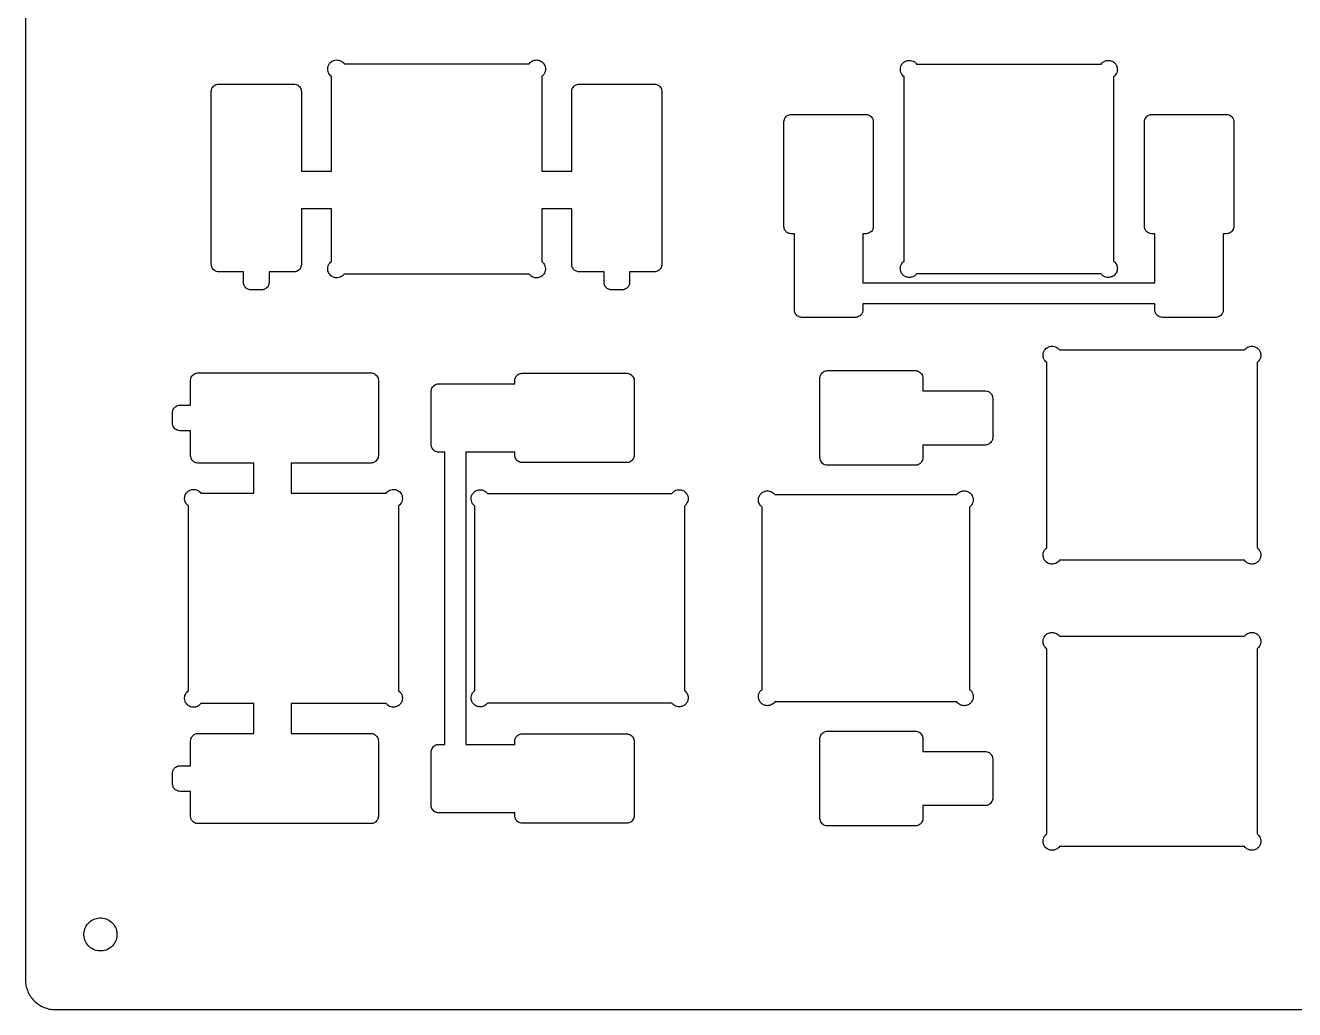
# Model space of a CAD drawing. Header units: millimetres. Extents: x -75 to 75, y -75 to 75.
# Drawn here: x -75 to 9.5, y -75 to -9.5 of the extents above; entities that cross this region are included whole.
import ezdxf

# ---------------------------------------------------------------- set-up
doc = ezdxf.new("R2010")
doc.units = ezdxf.units.MM
doc.layers.add('CUT', color=7, linetype='Continuous')

msp = doc.modelspace()

# ---------------------------------------------------------------- linework, layer by layer
at = {"layer": 'CUT'}
msp.add_lwpolyline([(-75, 73), (-75, -73), (-74.9976, -73.0981), (-74.9904, -73.196), (-74.9784, -73.2935), (-74.9616, -73.3902), (-74.9401, -73.486), (-74.9139, -73.5806), (-74.8831, -73.6738), (-74.8478, -73.7654), (-74.808, -73.8551), (-74.7638, -73.9428), (-74.7155, -74.0282), (-74.6629, -74.1111), (-74.6064, -74.1914), (-74.546, -74.2688), (-74.4819, -74.3431), (-74.4142, -74.4142), (-74.3431, -74.4819), (-74.2688, -74.546), (-74.1914, -74.6064), (-74.1111, -74.6629), (-74.0282, -74.7155), (-73.9428, -74.7638), (-73.8551, -74.808), (-73.7654, -74.8478), (-73.6738, -74.8831), (-73.5806, -74.9139), (-73.486, -74.9401), (-73.3902, -74.9616), (-73.2935, -74.9784), (-73.196, -74.9904), (-73.0981, -74.9976), (-73, -75), (73, -75)], dxfattribs=at)
for points in [[(-53.9417, -11.9011), (-53.8944, -11.9362), (-53.8507, -11.9757), (-53.7879, -12.05), (-41.4621, -12.05), (-41.3993, -11.9757), (-41.3556, -11.9362), (-41.3083, -11.9011), (-41.2315, -11.8576), (-41.1771, -11.8351), (-41.1208, -11.818), (-41.0338, -11.8029), (-40.975, -11.8), (-40.9162, -11.8029), (-40.8579, -11.8115), (-40.8008, -11.8258), (-40.7454, -11.8457), (-40.6922, -11.8708), (-40.6176, -11.9181), (-40.5507, -11.9757), (-40.4931, -12.0426), (-40.4604, -12.0915), (-40.4207, -12.1704), (-40.393, -12.2542), (-40.3815, -12.312), (-40.375, -12.4), (-40.3815, -12.488), (-40.393, -12.5458), (-40.4207, -12.6296), (-40.4458, -12.6828), (-40.4931, -12.7574), (-40.5304, -12.8029), (-40.5721, -12.8446), (-40.625, -12.8871), (-40.625, -19.2), (-38.625, -19.2), (-38.6244, -13.8755), (-38.6196, -13.8266), (-38.61, -13.7785), (-38.5958, -13.7316), (-38.566, -13.6643), (-38.5407, -13.6222), (-38.4955, -13.5642), (-38.4608, -13.5295), (-38.4228, -13.4984), (-38.3821, -13.4711), (-38.3388, -13.448), (-38.2701, -13.4215), (-38.1984, -13.4054), (-38.125, -13.4), (-33.125, -13.4), (-33.0516, -13.4054), (-32.9799, -13.4215), (-32.9112, -13.448), (-32.8472, -13.4843), (-32.8078, -13.5135), (-32.7545, -13.5642), (-32.7093, -13.6222), (-32.684, -13.6643), (-32.6542, -13.7316), (-32.64, -13.7785), (-32.6304, -13.8266), (-32.625, -13.9), (-32.625, -25.4), (-32.6304, -25.4734), (-32.6465, -25.5451), (-32.673, -25.6138), (-32.7093, -25.6778), (-32.7385, -25.7172), (-32.7714, -25.7536), (-32.8078, -25.7865), (-32.8679, -25.8289), (-32.9337, -25.8619), (-32.9799, -25.8785), (-33.0275, -25.8904), (-33.076, -25.8976), (-33.125, -25.9), (-34.775, -25.9), (-34.775, -26.6), (-34.7804, -26.6734), (-34.79, -26.7215), (-34.8042, -26.7684), (-34.823, -26.8138), (-34.8461, -26.8571), (-34.8734, -26.8978), (-34.9045, -26.9358), (-34.9578, -26.9865), (-34.9972, -27.0157), (-35.0393, -27.041), (-35.1066, -27.0708), (-35.1775, -27.0904), (-35.2505, -27.0994), (-35.9995, -27.0994), (-36.0484, -27.0946), (-36.0965, -27.085), (-36.1434, -27.0708), (-36.1888, -27.052), (-36.2321, -27.0289), (-36.2728, -27.0016), (-36.3108, -26.9705), (-36.3615, -26.9172), (-36.3907, -26.8778), (-36.427, -26.8138), (-36.4458, -26.7684), (-36.46, -26.7215), (-36.4696, -26.6734), (-36.475, -26.6), (-36.475, -25.9), (-38.125, -25.9), (-38.1984, -25.8946), (-38.2465, -25.885), (-38.3163, -25.8619), (-38.3821, -25.8289), (-38.4228, -25.8016), (-38.4786, -25.7536), (-38.5115, -25.7172), (-38.5407, -25.6778), (-38.577, -25.6138), (-38.5958, -25.5684), (-38.6154, -25.4975), (-38.6226, -25.449), (-38.625, -25.4), (-38.625, -21.7), (-40.625, -21.7), (-40.625, -25.2129), (-40.5721, -25.2554), (-40.5112, -25.3194), (-40.4604, -25.3915), (-40.4326, -25.4435), (-40.4101, -25.4979), (-40.3865, -25.5829), (-40.3757, -25.6706), (-40.3757, -25.7294), (-40.3865, -25.8171), (-40.4101, -25.9021), (-40.4458, -25.9828), (-40.4931, -26.0574), (-40.5507, -26.1243), (-40.6176, -26.1819), (-40.6922, -26.2292), (-40.7729, -26.2649), (-40.8579, -26.2885), (-40.9456, -26.2993), (-41.0338, -26.2971), (-41.0921, -26.2885), (-41.1492, -26.2742), (-41.2046, -26.2543), (-41.2578, -26.2292), (-41.3324, -26.1819), (-41.3993, -26.1243), (-41.4621, -26.05), (-53.7879, -26.05), (-53.8304, -26.1029), (-53.8944, -26.1638), (-53.9665, -26.2146), (-54.0454, -26.2543), (-54.1292, -26.282), (-54.2162, -26.2971), (-54.3044, -26.2993), (-54.363, -26.2935), (-54.4208, -26.282), (-54.4771, -26.2649), (-54.5578, -26.2292), (-54.6083, -26.1989), (-54.6556, -26.1638), (-54.7196, -26.1029), (-54.7569, -26.0574), (-54.7896, -26.0085), (-54.8293, -25.9296), (-54.857, -25.8458), (-54.8685, -25.788), (-54.8743, -25.7294), (-54.8743, -25.6706), (-54.8635, -25.5829), (-54.8399, -25.4979), (-54.8174, -25.4435), (-54.7896, -25.3915), (-54.7388, -25.3194), (-54.6779, -25.2554), (-54.625, -25.2129), (-54.625, -21.7), (-56.625, -21.7), (-56.6256, -25.4245), (-56.6304, -25.4734), (-56.64, -25.5215), (-56.6542, -25.5684), (-56.684, -25.6357), (-56.7093, -25.6778), (-56.7545, -25.7358), (-56.7892, -25.7705), (-56.8272, -25.8016), (-56.8893, -25.841), (-56.9566, -25.8708), (-57.0275, -25.8904), (-57.1005, -25.8994), (-58.775, -25.9), (-58.7756, -26.6245), (-58.7846, -26.6975), (-58.7965, -26.7451), (-58.8131, -26.7913), (-58.8461, -26.8571), (-58.8885, -26.9172), (-58.9392, -26.9705), (-58.9972, -27.0157), (-59.0612, -27.052), (-59.1299, -27.0785), (-59.2016, -27.0946), (-59.275, -27.1), (-59.975, -27.1), (-60.0484, -27.0946), (-60.1201, -27.0785), (-60.1888, -27.052), (-60.2321, -27.0289), (-60.2728, -27.0016), (-60.3286, -26.9536), (-60.3766, -26.8978), (-60.4039, -26.8571), (-60.427, -26.8138), (-60.4535, -26.7451), (-60.4696, -26.6734), (-60.475, -26.6), (-60.475, -25.9), (-62.1495, -25.8994), (-62.1984, -25.8946), (-62.2701, -25.8785), (-62.3388, -25.852), (-62.4028, -25.8157), (-62.4422, -25.7865), (-62.4955, -25.7358), (-62.5407, -25.6778), (-62.566, -25.6357), (-62.5958, -25.5684), (-62.61, -25.5215), (-62.6196, -25.4734), (-62.625, -25.4), (-62.625, -13.9), (-62.6196, -13.8266), (-62.61, -13.7785), (-62.5869, -13.7087), (-62.5539, -13.6429), (-62.5266, -13.6022), (-62.4786, -13.5464), (-62.4422, -13.5135), (-62.3821, -13.4711), (-62.3163, -13.4381), (-62.2701, -13.4215), (-62.1984, -13.4054), (-62.1495, -13.4006), (-57.125, -13.4), (-57.0516, -13.4054), (-56.9799, -13.4215), (-56.9112, -13.448), (-56.8472, -13.4843), (-56.8078, -13.5135), (-56.7545, -13.5642), (-56.7093, -13.6222), (-56.684, -13.6643), (-56.6542, -13.7316), (-56.64, -13.7785), (-56.6304, -13.8266), (-56.6256, -13.8755), (-56.625, -19.2), (-54.625, -19.2), (-54.625, -12.8871), (-54.6779, -12.8446), (-54.7388, -12.7806), (-54.7896, -12.7085), (-54.8174, -12.6565), (-54.8492, -12.5742), (-54.8685, -12.488), (-54.875, -12.4), (-54.8721, -12.3412), (-54.857, -12.2542), (-54.8293, -12.1704), (-54.8042, -12.1172), (-54.7569, -12.0426), (-54.7196, -11.9971), (-54.6556, -11.9362), (-54.5835, -11.8854), (-54.5315, -11.8576), (-54.4771, -11.8351), (-54.3921, -11.8115), (-54.3044, -11.8007), (-54.2162, -11.8029), (-54.1579, -11.8115), (-54.0729, -11.8351), (-54.0185, -11.8576)], [(-15.8167, -11.9261), (-15.7694, -11.9612), (-15.7257, -12.0007), (-15.6629, -12.075), (-3.3871, -12.075), (-3.3446, -12.0221), (-3.3029, -11.9804), (-3.2574, -11.9431), (-3.1828, -11.8958), (-3.1296, -11.8707), (-3.0458, -11.843), (-2.988, -11.8315), (-2.9, -11.825), (-2.8412, -11.8279), (-2.7829, -11.8365), (-2.7258, -11.8508), (-2.6704, -11.8707), (-2.5915, -11.9104), (-2.5426, -11.9431), (-2.4971, -11.9804), (-2.4554, -12.0221), (-2.4011, -12.0917), (-2.3708, -12.1422), (-2.3457, -12.1954), (-2.3258, -12.2508), (-2.3115, -12.3079), (-2.3029, -12.3662), (-2.3, -12.425), (-2.3029, -12.4838), (-2.318, -12.5708), (-2.3457, -12.6546), (-2.3708, -12.7078), (-2.4011, -12.7583), (-2.4554, -12.8279), (-2.4971, -12.8696), (-2.55, -12.9121), (-2.55, -25.1879), (-2.4971, -25.2304), (-2.4554, -25.2721), (-2.4011, -25.3417), (-2.3708, -25.3922), (-2.3457, -25.4454), (-2.318, -25.5292), (-2.3029, -25.6162), (-2.3, -25.675), (-2.3029, -25.7338), (-2.3115, -25.7921), (-2.3258, -25.8492), (-2.3457, -25.9046), (-2.3708, -25.9578), (-2.4011, -26.0083), (-2.4362, -26.0556), (-2.4971, -26.1196), (-2.5426, -26.1569), (-2.5915, -26.1896), (-2.6704, -26.2293), (-2.7258, -26.2492), (-2.7829, -26.2635), (-2.8412, -26.2721), (-2.9, -26.275), (-2.988, -26.2685), (-3.0458, -26.257), (-3.1296, -26.2293), (-3.1828, -26.2042), (-3.2574, -26.1569), (-3.3029, -26.1196), (-3.3446, -26.0779), (-3.3871, -26.025), (-15.6629, -26.025), (-15.7054, -26.0779), (-15.7471, -26.1196), (-15.7926, -26.1569), (-15.8672, -26.2042), (-15.9204, -26.2293), (-16.0042, -26.257), (-16.062, -26.2685), (-16.15, -26.275), (-16.2088, -26.2721), (-16.2671, -26.2635), (-16.3242, -26.2492), (-16.3796, -26.2293), (-16.4328, -26.2042), (-16.5074, -26.1569), (-16.5529, -26.1196), (-16.5946, -26.0779), (-16.6319, -26.0324), (-16.6646, -25.9835), (-16.6924, -25.9315), (-16.7149, -25.8771), (-16.732, -25.8208), (-16.7435, -25.763), (-16.75, -25.675), (-16.7471, -25.6162), (-16.732, -25.5292), (-16.7149, -25.4729), (-16.6792, -25.3922), (-16.6489, -25.3417), (-16.5946, -25.2721), (-16.5529, -25.2304), (-16.5, -25.1879), (-16.5, -12.9121), (-16.5529, -12.8696), (-16.6138, -12.8056), (-16.6489, -12.7583), (-16.6924, -12.6815), (-16.7149, -12.6271), (-16.7385, -12.5421), (-16.7471, -12.4838), (-16.7493, -12.3956), (-16.7385, -12.3079), (-16.7149, -12.2229), (-16.6924, -12.1685), (-16.6489, -12.0917), (-16.5946, -12.0221), (-16.5529, -11.9804), (-16.5074, -11.9431), (-16.4328, -11.8958), (-16.3796, -11.8707), (-16.2958, -11.843), (-16.2088, -11.8279), (-16.1206, -11.8257), (-16.062, -11.8315), (-15.9758, -11.8508), (-15.8935, -11.8826)], [(-24.1451, -15.4406), (-24.0734, -15.4245), (-24, -15.4191), (-19.0255, -15.4197), (-18.9525, -15.4287), (-18.8816, -15.4483), (-18.8143, -15.4781), (-18.7522, -15.5175), (-18.6964, -15.5655), (-18.6484, -15.6213), (-18.609, -15.6834), (-18.5881, -15.7278), (-18.5715, -15.774), (-18.5596, -15.8216), (-18.5524, -15.8701), (-18.55, -15.9191), (-18.5506, -22.8936), (-18.5554, -22.9425), (-18.565, -22.9906), (-18.5881, -23.0604), (-18.609, -23.1048), (-18.6343, -23.1469), (-18.6795, -23.2049), (-18.7142, -23.2396), (-18.7722, -23.2848), (-18.8143, -23.3101), (-18.8587, -23.331), (-18.9049, -23.3476), (-18.9525, -23.3595), (-19.0255, -23.3685), (-19.25, -23.3691), (-19.25, -26.6309), (0.2, -26.6309), (0.2, -23.3691), (-0.0245, -23.3685), (-0.0975, -23.3595), (-0.1451, -23.3476), (-0.1913, -23.331), (-0.2357, -23.3101), (-0.2778, -23.2848), (-0.3358, -23.2396), (-0.3705, -23.2049), (-0.4016, -23.1669), (-0.4289, -23.1262), (-0.452, -23.0829), (-0.4785, -23.0142), (-0.4946, -22.9425), (-0.4994, -22.8936), (-0.5, -15.9191), (-0.4946, -15.8457), (-0.485, -15.7976), (-0.4708, -15.7507), (-0.452, -15.7053), (-0.4157, -15.6413), (-0.3705, -15.5833), (-0.3172, -15.5326), (-0.2778, -15.5034), (-0.2357, -15.4781), (-0.1684, -15.4483), (-0.0975, -15.4287), (-0.0245, -15.4197), (4.95, -15.4191), (4.999, -15.4215), (5.0475, -15.4287), (5.1184, -15.4483), (5.1638, -15.4671), (5.2071, -15.4902), (5.2672, -15.5326), (5.3205, -15.5833), (5.3657, -15.6413), (5.402, -15.7053), (5.4285, -15.774), (5.4446, -15.8457), (5.4494, -15.8946), (5.4494, -22.8936), (5.4446, -22.9425), (5.435, -22.9906), (5.4208, -23.0375), (5.391, -23.1048), (5.3516, -23.1669), (5.3205, -23.2049), (5.2858, -23.2396), (5.2278, -23.2848), (5.1857, -23.3101), (5.1413, -23.331), (5.0951, -23.3476), (5.0475, -23.3595), (4.9745, -23.3685), (4.75, -23.3691), (4.75, -28.4309), (4.7446, -28.5043), (4.735, -28.5524), (4.7208, -28.5993), (4.702, -28.6447), (4.6789, -28.688), (4.6365, -28.7481), (4.5858, -28.8014), (4.5278, -28.8466), (4.4638, -28.8829), (4.3951, -28.9094), (4.3475, -28.9213), (4.2745, -28.9303), (0.7, -28.9309), (0.6266, -28.9255), (0.5785, -28.9159), (0.5087, -28.8928), (0.4643, -28.8719), (0.4022, -28.8325), (0.3464, -28.7845), (0.3135, -28.7481), (0.2711, -28.688), (0.248, -28.6447), (0.2292, -28.5993), (0.215, -28.5524), (0.2024, -28.4799), (0.2, -28.4309), (0.2, -28.0309), (-19.25, -28.0309), (-19.25, -28.4309), (-19.2524, -28.4799), (-19.265, -28.5524), (-19.2792, -28.5993), (-19.298, -28.6447), (-19.3211, -28.688), (-19.3635, -28.7481), (-19.3964, -28.7845), (-19.4328, -28.8174), (-19.4929, -28.8598), (-19.5362, -28.8829), (-19.6049, -28.9094), (-19.6525, -28.9213), (-19.701, -28.9285), (-19.75, -28.9309), (-23.3, -28.9309), (-23.3734, -28.9255), (-23.4215, -28.9159), (-23.4684, -28.9017), (-23.5138, -28.8829), (-23.5571, -28.8598), (-23.6172, -28.8174), (-23.6705, -28.7667), (-23.7157, -28.7087), (-23.752, -28.6447), (-23.7785, -28.576), (-23.7946, -28.5043), (-23.7994, -28.4554), (-23.8, -23.3691), (-24.0245, -23.3685), (-24.0975, -23.3595), (-24.1451, -23.3476), (-24.1913, -23.331), (-24.2357, -23.3101), (-24.2778, -23.2848), (-24.3172, -23.2556), (-24.3705, -23.2049), (-24.4016, -23.1669), (-24.4289, -23.1262), (-24.452, -23.0829), (-24.4785, -23.0142), (-24.4946, -22.9425), (-24.4994, -22.8936), (-24.4994, -15.8946), (-24.4904, -15.8216), (-24.4708, -15.7507), (-24.441, -15.6834), (-24.4016, -15.6213), (-24.3536, -15.5655), (-24.2978, -15.5175), (-24.2571, -15.4902), (-24.2138, -15.4671)], [(-6.2694, -30.9862), (-6.2054, -31.0471), (-6.1629, -31.1), (6.1629, -31.1), (6.2054, -31.0471), (6.2471, -31.0054), (6.3167, -30.9511), (6.3672, -30.9208), (6.4479, -30.8851), (6.5042, -30.868), (6.5912, -30.8529), (6.65, -30.85), (6.7088, -30.8529), (6.7958, -30.868), (6.8521, -30.8851), (6.9065, -30.9076), (6.9585, -30.9354), (7.0074, -30.9681), (7.0529, -31.0054), (7.0946, -31.0471), (7.1319, -31.0926), (7.1646, -31.1415), (7.2043, -31.2204), (7.2242, -31.2758), (7.2385, -31.3329), (7.2471, -31.3912), (7.25, -31.45), (7.2435, -31.538), (7.232, -31.5958), (7.2043, -31.6796), (7.1792, -31.7328), (7.1489, -31.7833), (7.0946, -31.8529), (7.0529, -31.8946), (7, -31.9371), (7, -44.2629), (7.0529, -44.3054), (7.0946, -44.3471), (7.1489, -44.4167), (7.1792, -44.4672), (7.2043, -44.5204), (7.232, -44.6042), (7.2435, -44.662), (7.25, -44.75), (7.2471, -44.8088), (7.2385, -44.8671), (7.2242, -44.9242), (7.2043, -44.9796), (7.1646, -45.0585), (7.1319, -45.1074), (7.0946, -45.1529), (7.0529, -45.1946), (7.0074, -45.2319), (6.9585, -45.2646), (6.8796, -45.3043), (6.8242, -45.3242), (6.7671, -45.3385), (6.7088, -45.3471), (6.65, -45.35), (6.562, -45.3435), (6.5042, -45.332), (6.4204, -45.3043), (6.3672, -45.2792), (6.2926, -45.2319), (6.2471, -45.1946), (6.2054, -45.1529), (6.1629, -45.1), (-6.1629, -45.1), (-6.2054, -45.1529), (-6.2471, -45.1946), (-6.2926, -45.2319), (-6.3672, -45.2792), (-6.4204, -45.3043), (-6.5042, -45.332), (-6.562, -45.3435), (-6.65, -45.35), (-6.7088, -45.3471), (-6.7671, -45.3385), (-6.8242, -45.3242), (-6.8796, -45.3043), (-6.9328, -45.2792), (-7.0074, -45.2319), (-7.0529, -45.1946), (-7.0946, -45.1529), (-7.1319, -45.1074), (-7.1646, -45.0585), (-7.2043, -44.9796), (-7.2242, -44.9242), (-7.2385, -44.8671), (-7.2471, -44.8088), (-7.25, -44.75), (-7.2435, -44.662), (-7.232, -44.6042), (-7.2043, -44.5204), (-7.1792, -44.4672), (-7.1489, -44.4167), (-7.0946, -44.3471), (-7.0529, -44.3054), (-7, -44.2629), (-7, -31.9371), (-7.0529, -31.8946), (-7.1138, -31.8306), (-7.1646, -31.7585), (-7.1924, -31.7065), (-7.2242, -31.6242), (-7.2385, -31.5671), (-7.2493, -31.4794), (-7.2493, -31.4206), (-7.2385, -31.3329), (-7.2149, -31.2479), (-7.1792, -31.1672), (-7.1489, -31.1167), (-7.1138, -31.0694), (-7.0529, -31.0054), (-6.9833, -30.9511), (-6.9065, -30.9076), (-6.8242, -30.8758), (-6.738, -30.8565), (-6.65, -30.85), (-6.5912, -30.8529), (-6.5042, -30.868), (-6.4204, -30.8957), (-6.3415, -30.9354)], [(-50.0181, -41.3324), (-50.0757, -41.3993), (-50.15, -41.4621), (-50.15, -53.7879), (-50.0757, -53.8507), (-50.0362, -53.8944), (-50.0011, -53.9417), (-49.9708, -53.9922), (-49.9457, -54.0454), (-49.918, -54.1292), (-49.9065, -54.187), (-49.9007, -54.2456), (-49.9007, -54.3044), (-49.9065, -54.363), (-49.918, -54.4208), (-49.9351, -54.4771), (-49.9708, -54.5578), (-50.0181, -54.6324), (-50.0554, -54.6779), (-50.1194, -54.7388), (-50.1915, -54.7896), (-50.2704, -54.8293), (-50.3542, -54.857), (-50.412, -54.8685), (-50.5, -54.875), (-50.588, -54.8685), (-50.6458, -54.857), (-50.7296, -54.8293), (-50.7828, -54.8042), (-50.8574, -54.7569), (-50.9029, -54.7196), (-50.9446, -54.6779), (-50.9871, -54.625), (-57.3, -54.625), (-57.3, -56.625), (-51.9755, -56.6256), (-51.9266, -56.6304), (-51.8785, -56.64), (-51.8316, -56.6542), (-51.7643, -56.684), (-51.7222, -56.7093), (-51.6828, -56.7385), (-51.6464, -56.7714), (-51.5984, -56.8272), (-51.559, -56.8893), (-51.5381, -56.9337), (-51.5215, -56.9799), (-51.5054, -57.0516), (-51.5, -57.125), (-51.5, -62.125), (-51.5054, -62.1984), (-51.5215, -62.2701), (-51.548, -62.3388), (-51.5843, -62.4028), (-51.6135, -62.4422), (-51.6642, -62.4955), (-51.7022, -62.5266), (-51.7643, -62.566), (-51.8316, -62.5958), (-51.8785, -62.61), (-51.9266, -62.6196), (-52, -62.625), (-63.5, -62.625), (-63.5734, -62.6196), (-63.6451, -62.6035), (-63.7138, -62.577), (-63.7778, -62.5407), (-63.8172, -62.5115), (-63.8536, -62.4786), (-63.8865, -62.4422), (-63.9289, -62.3821), (-63.952, -62.3388), (-63.9785, -62.2701), (-63.9904, -62.2225), (-63.9976, -62.174), (-64, -62.125), (-64, -60.475), (-64.7, -60.475), (-64.7734, -60.4696), (-64.8215, -60.46), (-64.8684, -60.4458), (-64.9138, -60.427), (-64.9571, -60.4039), (-64.9978, -60.3766), (-65.0358, -60.3455), (-65.0865, -60.2922), (-65.1289, -60.2321), (-65.152, -60.1888), (-65.1708, -60.1434), (-65.1904, -60.0725), (-65.1994, -59.9995), (-65.1994, -59.2505), (-65.1946, -59.2016), (-65.185, -59.1535), (-65.1708, -59.1066), (-65.152, -59.0612), (-65.1289, -59.0179), (-65.1016, -58.9772), (-65.0705, -58.9392), (-65.0172, -58.8885), (-64.9778, -58.8593), (-64.9138, -58.823), (-64.8684, -58.8042), (-64.8215, -58.79), (-64.7734, -58.7804), (-64.7, -58.775), (-64, -58.775), (-64, -57.125), (-63.9946, -57.0516), (-63.985, -57.0035), (-63.9619, -56.9337), (-63.9289, -56.8679), (-63.9016, -56.8272), (-63.8536, -56.7714), (-63.8172, -56.7385), (-63.7571, -56.6961), (-63.7138, -56.673), (-63.6684, -56.6542), (-63.5975, -56.6346), (-63.549, -56.6274), (-63.5, -56.625), (-59.8, -56.625), (-59.8, -54.625), (-63.3129, -54.625), (-63.3554, -54.6779), (-63.4194, -54.7388), (-63.4667, -54.7739), (-63.5435, -54.8174), (-63.6258, -54.8492), (-63.6829, -54.8635), (-63.7706, -54.8743), (-63.8294, -54.8743), (-63.9171, -54.8635), (-64.0021, -54.8399), (-64.0828, -54.8042), (-64.1574, -54.7569), (-64.2243, -54.6993), (-64.2819, -54.6324), (-64.3292, -54.5578), (-64.3649, -54.4771), (-64.3885, -54.3921), (-64.3993, -54.3044), (-64.3971, -54.2162), (-64.3885, -54.1579), (-64.3742, -54.1008), (-64.3424, -54.0185), (-64.3146, -53.9665), (-64.2819, -53.9176), (-64.2243, -53.8507), (-64.15, -53.7879), (-64.15, -41.4621), (-64.2029, -41.4196), (-64.2638, -41.3556), (-64.3146, -41.2835), (-64.3543, -41.2046), (-64.382, -41.1208), (-64.3971, -41.0338), (-64.3993, -40.9456), (-64.3935, -40.887), (-64.382, -40.8292), (-64.3649, -40.7729), (-64.3292, -40.6922), (-64.2989, -40.6417), (-64.2638, -40.5944), (-64.2029, -40.5304), (-64.1333, -40.4761), (-64.0828, -40.4458), (-64.0296, -40.4207), (-63.9458, -40.393), (-63.888, -40.3815), (-63.8294, -40.3757), (-63.7706, -40.3757), (-63.6829, -40.3865), (-63.6258, -40.4008), (-63.5435, -40.4326), (-63.4667, -40.4761), (-63.4194, -40.5112), (-63.3554, -40.5721), (-63.3129, -40.625), (-59.8, -40.625), (-59.8, -38.625), (-63.5245, -38.6244), (-63.5975, -38.6154), (-63.6451, -38.6035), (-63.6913, -38.5869), (-63.7357, -38.566), (-63.7978, -38.5266), (-63.8358, -38.4955), (-63.8705, -38.4608), (-63.9016, -38.4228), (-63.941, -38.3607), (-63.9708, -38.2934), (-63.9904, -38.2225), (-63.9994, -38.1495), (-64, -36.475), (-64.7245, -36.4744), (-64.7975, -36.4654), (-64.8451, -36.4535), (-64.8913, -36.4369), (-64.9571, -36.4039), (-65.0172, -36.3615), (-65.0705, -36.3108), (-65.1157, -36.2528), (-65.152, -36.1888), (-65.1785, -36.1201), (-65.1946, -36.0484), (-65.2, -35.975), (-65.2, -35.275), (-65.1946, -35.2016), (-65.1785, -35.1299), (-65.152, -35.0612), (-65.1157, -34.9972), (-65.0865, -34.9578), (-65.0536, -34.9214), (-65.0172, -34.8885), (-64.9778, -34.8593), (-64.9138, -34.823), (-64.8451, -34.7965), (-64.7734, -34.7804), (-64.7, -34.775), (-64, -34.775), (-63.9994, -33.1005), (-63.9904, -33.0275), (-63.9785, -32.9799), (-63.952, -32.9112), (-63.9157, -32.8472), (-63.8865, -32.8078), (-63.8358, -32.7545), (-63.7978, -32.7234), (-63.7357, -32.684), (-63.6684, -32.6542), (-63.6215, -32.64), (-63.549, -32.6274), (-63.5, -32.625), (-52, -32.625), (-51.9266, -32.6304), (-51.8785, -32.64), (-51.8087, -32.6631), (-51.7429, -32.6961), (-51.7022, -32.7234), (-51.6464, -32.7714), (-51.6135, -32.8078), (-51.5711, -32.8679), (-51.5381, -32.9337), (-51.5215, -32.9799), (-51.5096, -33.0275), (-51.5006, -33.1005), (-51.5, -38.125), (-51.5054, -38.1984), (-51.5215, -38.2701), (-51.548, -38.3388), (-51.5843, -38.4028), (-51.6135, -38.4422), (-51.6642, -38.4955), (-51.7022, -38.5266), (-51.7643, -38.566), (-51.8316, -38.5958), (-51.8785, -38.61), (-51.9266, -38.6196), (-51.9755, -38.6244), (-57.3, -38.625), (-57.3, -40.625), (-50.9871, -40.625), (-50.9446, -40.5721), (-50.8806, -40.5112), (-50.8333, -40.4761), (-50.7565, -40.4326), (-50.6742, -40.4008), (-50.588, -40.3815), (-50.5, -40.375), (-50.4412, -40.3779), (-50.3542, -40.393), (-50.2979, -40.4101), (-50.2172, -40.4458), (-50.1426, -40.4931), (-50.0757, -40.5507), (-50.0181, -40.6176), (-49.9708, -40.6922), (-49.9457, -40.7454), (-49.918, -40.8292), (-49.9065, -40.887), (-49.9, -40.975), (-49.9065, -41.063), (-49.918, -41.1208), (-49.9457, -41.2046), (-49.9708, -41.2578)], [(-34.4983, -32.9816), (-34.4841, -33.0285), (-34.4745, -33.0766), (-34.4691, -33.15), (-34.4697, -38.1245), (-34.4745, -38.1734), (-34.4906, -38.2451), (-34.5171, -38.3138), (-34.5534, -38.3778), (-34.5986, -38.4358), (-34.6519, -38.4865), (-34.712, -38.5289), (-34.7778, -38.5619), (-34.824, -38.5785), (-34.8716, -38.5904), (-34.9201, -38.5976), (-34.9691, -38.6), (-41.9436, -38.5994), (-41.9925, -38.5946), (-42.0642, -38.5785), (-42.1329, -38.552), (-42.1762, -38.5289), (-42.2363, -38.4865), (-42.2727, -38.4536), (-42.3056, -38.4172), (-42.3348, -38.3778), (-42.3601, -38.3357), (-42.381, -38.2913), (-42.3976, -38.2451), (-42.4095, -38.1975), (-42.4185, -38.1245), (-42.4191, -37.9), (-45.6809, -37.9), (-45.6809, -57.35), (-42.4191, -57.35), (-42.4185, -57.1255), (-42.4095, -57.0525), (-42.3976, -57.0049), (-42.381, -56.9587), (-42.3601, -56.9143), (-42.3348, -56.8722), (-42.3056, -56.8328), (-42.2727, -56.7964), (-42.2363, -56.7635), (-42.1762, -56.7211), (-42.1329, -56.698), (-42.0642, -56.6715), (-41.9925, -56.6554), (-41.9436, -56.6506), (-34.9691, -56.65), (-34.9201, -56.6524), (-34.8716, -56.6596), (-34.824, -56.6715), (-34.7553, -56.698), (-34.6913, -56.7343), (-34.6333, -56.7795), (-34.5986, -56.8142), (-34.5534, -56.8722), (-34.5171, -56.9362), (-34.4906, -57.0049), (-34.4745, -57.0766), (-34.4697, -57.1255), (-34.4691, -62.1), (-34.4715, -62.149), (-34.4787, -62.1975), (-34.4906, -62.2451), (-34.5171, -62.3138), (-34.5534, -62.3778), (-34.5986, -62.4358), (-34.6333, -62.4705), (-34.6913, -62.5157), (-34.7553, -62.552), (-34.824, -62.5785), (-34.8957, -62.5946), (-34.9446, -62.5994), (-41.9436, -62.5994), (-41.9925, -62.5946), (-42.0642, -62.5785), (-42.1329, -62.552), (-42.1762, -62.5289), (-42.2363, -62.4865), (-42.2727, -62.4536), (-42.3056, -62.4172), (-42.3348, -62.3778), (-42.3601, -62.3357), (-42.381, -62.2913), (-42.3976, -62.2451), (-42.4095, -62.1975), (-42.4185, -62.1245), (-42.4191, -61.9), (-47.4809, -61.9), (-47.5543, -61.8946), (-47.6024, -61.885), (-47.6493, -61.8708), (-47.6947, -61.852), (-47.738, -61.8289), (-47.7981, -61.7865), (-47.8514, -61.7358), (-47.8966, -61.6778), (-47.9329, -61.6138), (-47.9594, -61.5451), (-47.9755, -61.4734), (-47.9803, -61.4245), (-47.9809, -57.85), (-47.9755, -57.7766), (-47.9659, -57.7285), (-47.9428, -57.6587), (-47.9219, -57.6143), (-47.8825, -57.5522), (-47.8345, -57.4964), (-47.7981, -57.4635), (-47.738, -57.4211), (-47.6947, -57.398), (-47.6493, -57.3792), (-47.6024, -57.365), (-47.5299, -57.3524), (-47.4809, -57.35), (-47.0809, -57.35), (-47.0809, -37.9), (-47.4809, -37.9), (-47.5299, -37.8976), (-47.6024, -37.885), (-47.6493, -37.8708), (-47.6947, -37.852), (-47.738, -37.8289), (-47.7981, -37.7865), (-47.8345, -37.7536), (-47.8825, -37.6978), (-47.9219, -37.6357), (-47.9428, -37.5913), (-47.9594, -37.5451), (-47.9713, -37.4975), (-47.9785, -37.449), (-47.9809, -37.4), (-47.9809, -33.85), (-47.9785, -33.801), (-47.9713, -33.7525), (-47.9517, -33.6816), (-47.9329, -33.6362), (-47.8966, -33.5722), (-47.8674, -33.5328), (-47.8167, -33.4795), (-47.7587, -33.4343), (-47.6947, -33.398), (-47.626, -33.3715), (-47.5543, -33.3554), (-47.5054, -33.3506), (-42.4191, -33.35), (-42.4185, -33.1255), (-42.4095, -33.0525), (-42.3976, -33.0049), (-42.381, -32.9587), (-42.3601, -32.9143), (-42.3348, -32.8722), (-42.3056, -32.8328), (-42.2727, -32.7964), (-42.2363, -32.7635), (-42.1762, -32.7211), (-42.1329, -32.698), (-42.0642, -32.6715), (-41.9925, -32.6554), (-41.9436, -32.6506), (-34.9446, -32.6506), (-34.8716, -32.6596), (-34.8007, -32.6792), (-34.7334, -32.709), (-34.6713, -32.7484), (-34.6155, -32.7964), (-34.5675, -32.8522), (-34.5281, -32.9143)], [(-10.6215, -34.1799), (-10.6054, -34.2516), (-10.6, -34.325), (-10.6, -36.925), (-10.6024, -36.974), (-10.615, -37.0465), (-10.6381, -37.1163), (-10.659, -37.1607), (-10.6984, -37.2228), (-10.7464, -37.2786), (-10.8022, -37.3266), (-10.8643, -37.366), (-10.9316, -37.3958), (-10.9785, -37.41), (-11.0266, -37.4196), (-11.1, -37.425), (-15.25, -37.425), (-15.2506, -38.2995), (-15.2596, -38.3725), (-15.2792, -38.4434), (-15.309, -38.5107), (-15.3484, -38.5728), (-15.3964, -38.6286), (-15.4328, -38.6615), (-15.4929, -38.7039), (-15.5587, -38.7369), (-15.6285, -38.76), (-15.701, -38.7726), (-15.75, -38.775), (-21.6245, -38.7744), (-21.6975, -38.7654), (-21.7684, -38.7458), (-21.8357, -38.716), (-21.8978, -38.6766), (-21.9536, -38.6286), (-22.0016, -38.5728), (-22.041, -38.5107), (-22.0708, -38.4434), (-22.085, -38.3965), (-22.0946, -38.3484), (-22.1, -38.275), (-22.0994, -32.9505), (-22.0904, -32.8775), (-22.0708, -32.8066), (-22.041, -32.7393), (-22.0016, -32.6772), (-21.9536, -32.6214), (-21.8978, -32.5734), (-21.8357, -32.534), (-21.7684, -32.5042), (-21.7215, -32.49), (-21.6734, -32.4804), (-21.6, -32.475), (-15.75, -32.475), (-15.6766, -32.4804), (-15.6049, -32.4965), (-15.5587, -32.5131), (-15.4929, -32.5461), (-15.4328, -32.5885), (-15.3795, -32.6392), (-15.3343, -32.6972), (-15.298, -32.7612), (-15.2715, -32.8299), (-15.2554, -32.9016), (-15.25, -32.975), (-15.25, -33.825), (-11.1, -33.825), (-11.051, -33.8274), (-10.9785, -33.84), (-10.9087, -33.8631), (-10.8429, -33.8961), (-10.7828, -33.9385), (-10.7295, -33.9892), (-10.6843, -34.0472), (-10.648, -34.1112)], [(-30.9761, -41.3333), (-31.0112, -41.3806), (-31.0507, -41.4243), (-31.125, -41.4871), (-31.125, -53.7629), (-31.0721, -53.8054), (-31.0304, -53.8471), (-30.9761, -53.9167), (-30.9458, -53.9672), (-30.9207, -54.0204), (-30.893, -54.1042), (-30.8815, -54.162), (-30.875, -54.25), (-30.8779, -54.3088), (-30.8865, -54.3671), (-30.9008, -54.4242), (-30.9207, -54.4796), (-30.9458, -54.5328), (-30.9761, -54.5833), (-31.0112, -54.6306), (-31.0721, -54.6946), (-31.1176, -54.7319), (-31.1665, -54.7646), (-31.2454, -54.8043), (-31.3008, -54.8242), (-31.3579, -54.8385), (-31.4162, -54.8471), (-31.475, -54.85), (-31.5338, -54.8471), (-31.6208, -54.832), (-31.7046, -54.8043), (-31.7578, -54.7792), (-31.8083, -54.7489), (-31.8779, -54.6946), (-31.9196, -54.6529), (-31.9621, -54.6), (-44.2379, -54.6), (-44.2804, -54.6529), (-44.3221, -54.6946), (-44.3676, -54.7319), (-44.4422, -54.7792), (-44.4954, -54.8043), (-44.5792, -54.832), (-44.6662, -54.8471), (-44.725, -54.85), (-44.7838, -54.8471), (-44.8421, -54.8385), (-44.8992, -54.8242), (-44.9546, -54.8043), (-45.0078, -54.7792), (-45.0583, -54.7489), (-45.1056, -54.7138), (-45.1696, -54.6529), (-45.2239, -54.5833), (-45.2542, -54.5328), (-45.2793, -54.4796), (-45.2992, -54.4242), (-45.3135, -54.3671), (-45.3221, -54.3088), (-45.325, -54.25), (-45.3221, -54.1912), (-45.307, -54.1042), (-45.2793, -54.0204), (-45.2542, -53.9672), (-45.2239, -53.9167), (-45.1696, -53.8471), (-45.1279, -53.8054), (-45.075, -53.7629), (-45.075, -41.4871), (-45.1279, -41.4446), (-45.1696, -41.4029), (-45.2239, -41.3333), (-45.2542, -41.2828), (-45.2793, -41.2296), (-45.307, -41.1458), (-45.3221, -41.0588), (-45.325, -41), (-45.3221, -40.9412), (-45.3135, -40.8829), (-45.2992, -40.8258), (-45.2793, -40.7704), (-45.2542, -40.7172), (-45.2239, -40.6667), (-45.1888, -40.6194), (-45.1279, -40.5554), (-45.0583, -40.5011), (-45.0078, -40.4708), (-44.9546, -40.4457), (-44.8992, -40.4258), (-44.8421, -40.4115), (-44.7838, -40.4029), (-44.725, -40.4), (-44.6662, -40.4029), (-44.5792, -40.418), (-44.4954, -40.4457), (-44.4422, -40.4708), (-44.3676, -40.5181), (-44.3221, -40.5554), (-44.2804, -40.5971), (-44.2379, -40.65), (-31.9621, -40.65), (-31.9196, -40.5971), (-31.8556, -40.5362), (-31.7835, -40.4854), (-31.7315, -40.4576), (-31.6771, -40.4351), (-31.5921, -40.4115), (-31.5044, -40.4007), (-31.4456, -40.4007), (-31.3579, -40.4115), (-31.3008, -40.4258), (-31.2454, -40.4457), (-31.1665, -40.4854), (-31.0944, -40.5362), (-31.0304, -40.5971), (-30.9761, -40.6667), (-30.9458, -40.7172), (-30.9207, -40.7704), (-30.893, -40.8542), (-30.8779, -40.9412), (-30.8757, -41.0294), (-30.8815, -41.088), (-30.9008, -41.1742), (-30.9326, -41.2565)], [(-12.0011, -41.4083), (-12.0362, -41.4556), (-12.0757, -41.4993), (-12.15, -41.5621), (-12.15, -53.6879), (-12.0971, -53.7304), (-12.0554, -53.7721), (-12.0181, -53.8176), (-11.9708, -53.8922), (-11.9457, -53.9454), (-11.918, -54.0292), (-11.9065, -54.087), (-11.9, -54.175), (-11.9029, -54.2338), (-11.9115, -54.2921), (-11.9258, -54.3492), (-11.9457, -54.4046), (-11.9854, -54.4835), (-12.0181, -54.5324), (-12.0554, -54.5779), (-12.0971, -54.6196), (-12.1426, -54.6569), (-12.1915, -54.6896), (-12.2435, -54.7174), (-12.2979, -54.7399), (-12.3542, -54.757), (-12.412, -54.7685), (-12.5, -54.775), (-12.5588, -54.7721), (-12.6458, -54.757), (-12.7021, -54.7399), (-12.7828, -54.7042), (-12.8333, -54.6739), (-12.9029, -54.6196), (-12.9446, -54.5779), (-12.9871, -54.525), (-25.1129, -54.525), (-25.1554, -54.5779), (-25.1971, -54.6196), (-25.2667, -54.6739), (-25.3172, -54.7042), (-25.3979, -54.7399), (-25.4542, -54.757), (-25.5412, -54.7721), (-25.6, -54.775), (-25.6588, -54.7721), (-25.7458, -54.757), (-25.8021, -54.7399), (-25.8565, -54.7174), (-25.9085, -54.6896), (-25.9574, -54.6569), (-26.0029, -54.6196), (-26.0446, -54.5779), (-26.0819, -54.5324), (-26.1146, -54.4835), (-26.1543, -54.4046), (-26.1742, -54.3492), (-26.1885, -54.2921), (-26.1971, -54.2338), (-26.2, -54.175), (-26.1935, -54.087), (-26.182, -54.0292), (-26.1543, -53.9454), (-26.1292, -53.8922), (-26.0819, -53.8176), (-26.0446, -53.7721), (-26.0029, -53.7304), (-25.95, -53.6879), (-25.95, -41.5621), (-26.0029, -41.5196), (-26.0446, -41.4779), (-26.0819, -41.4324), (-26.1292, -41.3578), (-26.1543, -41.3046), (-26.182, -41.2208), (-26.1935, -41.163), (-26.2, -41.075), (-26.1971, -41.0162), (-26.1885, -40.9579), (-26.1742, -40.9008), (-26.1543, -40.8454), (-26.1146, -40.7665), (-26.0819, -40.7176), (-26.0446, -40.6721), (-26.0029, -40.6304), (-25.9574, -40.5931), (-25.9085, -40.5604), (-25.8565, -40.5326), (-25.8021, -40.5101), (-25.7458, -40.493), (-25.688, -40.4815), (-25.6, -40.475), (-25.5412, -40.4779), (-25.4542, -40.493), (-25.3979, -40.5101), (-25.3172, -40.5458), (-25.2667, -40.5761), (-25.1971, -40.6304), (-25.1554, -40.6721), (-25.1129, -40.725), (-12.9871, -40.725), (-12.9446, -40.6721), (-12.8806, -40.6112), (-12.8085, -40.5604), (-12.7565, -40.5326), (-12.6742, -40.5008), (-12.6171, -40.4865), (-12.5588, -40.4779), (-12.4706, -40.4757), (-12.412, -40.4815), (-12.3258, -40.5008), (-12.2435, -40.5326), (-12.1915, -40.5604), (-12.1194, -40.6112), (-12.0554, -40.6721), (-12.0181, -40.7176), (-11.9708, -40.7922), (-11.9351, -40.8729), (-11.9115, -40.9579), (-11.9007, -41.0456), (-11.9007, -41.1044), (-11.9065, -41.163), (-11.9258, -41.2492), (-11.9576, -41.3315)], [(-6.2694, -50.0362), (-6.2054, -50.0971), (-6.1629, -50.15), (6.1629, -50.15), (6.2054, -50.0971), (6.2471, -50.0554), (6.2926, -50.0181), (6.3672, -49.9708), (6.4204, -49.9457), (6.5042, -49.918), (6.562, -49.9065), (6.65, -49.9), (6.7088, -49.9029), (6.7671, -49.9115), (6.8242, -49.9258), (6.8796, -49.9457), (6.9328, -49.9708), (7.0074, -50.0181), (7.0529, -50.0554), (7.0946, -50.0971), (7.1319, -50.1426), (7.1646, -50.1915), (7.1924, -50.2435), (7.2149, -50.2979), (7.232, -50.3542), (7.2435, -50.412), (7.25, -50.5), (7.2435, -50.588), (7.232, -50.6458), (7.2043, -50.7296), (7.1792, -50.7828), (7.1489, -50.8333), (7.0946, -50.9029), (7.0529, -50.9446), (7, -50.9871), (7, -63.3129), (7.0529, -63.3554), (7.0946, -63.3971), (7.1489, -63.4667), (7.1792, -63.5172), (7.2043, -63.5704), (7.232, -63.6542), (7.2435, -63.712), (7.25, -63.8), (7.2471, -63.8588), (7.2385, -63.9171), (7.2242, -63.9742), (7.2043, -64.0296), (7.1792, -64.0828), (7.1489, -64.1333), (7.0946, -64.2029), (7.0529, -64.2446), (7.0074, -64.2819), (6.9585, -64.3146), (6.8796, -64.3543), (6.8242, -64.3742), (6.7671, -64.3885), (6.7088, -64.3971), (6.65, -64.4), (6.5912, -64.3971), (6.5042, -64.382), (6.4204, -64.3543), (6.3672, -64.3292), (6.3167, -64.2989), (6.2471, -64.2446), (6.2054, -64.2029), (6.1629, -64.15), (-6.1629, -64.15), (-6.2054, -64.2029), (-6.2471, -64.2446), (-6.3167, -64.2989), (-6.3672, -64.3292), (-6.4204, -64.3543), (-6.5042, -64.382), (-6.5912, -64.3971), (-6.65, -64.4), (-6.7088, -64.3971), (-6.7671, -64.3885), (-6.8242, -64.3742), (-6.8796, -64.3543), (-6.9328, -64.3292), (-6.9833, -64.2989), (-7.0529, -64.2446), (-7.0946, -64.2029), (-7.1489, -64.1333), (-7.1792, -64.0828), (-7.2043, -64.0296), (-7.2242, -63.9742), (-7.2385, -63.9171), (-7.2471, -63.8588), (-7.25, -63.8), (-7.2435, -63.712), (-7.232, -63.6542), (-7.2043, -63.5704), (-7.1792, -63.5172), (-7.1489, -63.4667), (-7.0946, -63.3971), (-7.0529, -63.3554), (-7, -63.3129), (-7, -50.9871), (-7.0529, -50.9446), (-7.1138, -50.8806), (-7.1489, -50.8333), (-7.1924, -50.7565), (-7.2242, -50.6742), (-7.2385, -50.6171), (-7.2493, -50.5294), (-7.2493, -50.4706), (-7.2385, -50.3829), (-7.2149, -50.2979), (-7.1792, -50.2172), (-7.1319, -50.1426), (-7.0743, -50.0757), (-7.0074, -50.0181), (-6.9328, -49.9708), (-6.8796, -49.9457), (-6.7958, -49.918), (-6.738, -49.9065), (-6.65, -49.9), (-6.562, -49.9065), (-6.5042, -49.918), (-6.4204, -49.9457), (-6.3415, -49.9854)], [(-10.6215, -58.1799), (-10.6054, -58.2516), (-10.6, -58.325), (-10.6, -60.925), (-10.6024, -60.974), (-10.615, -61.0465), (-10.6381, -61.1163), (-10.659, -61.1607), (-10.6984, -61.2228), (-10.7464, -61.2786), (-10.8022, -61.3266), (-10.8643, -61.366), (-10.9316, -61.3958), (-10.9785, -61.41), (-11.0266, -61.4196), (-11.1, -61.425), (-15.25, -61.425), (-15.2506, -62.2995), (-15.2596, -62.3725), (-15.2792, -62.4434), (-15.309, -62.5107), (-15.3484, -62.5728), (-15.3964, -62.6286), (-15.4328, -62.6615), (-15.4929, -62.7039), (-15.5587, -62.7369), (-15.6285, -62.76), (-15.701, -62.7726), (-15.75, -62.775), (-21.6245, -62.7744), (-21.6975, -62.7654), (-21.7684, -62.7458), (-21.8357, -62.716), (-21.8978, -62.6766), (-21.9536, -62.6286), (-22.0016, -62.5728), (-22.041, -62.5107), (-22.0708, -62.4434), (-22.085, -62.3965), (-22.0946, -62.3484), (-22.1, -62.275), (-22.0994, -56.9505), (-22.0904, -56.8775), (-22.0708, -56.8066), (-22.041, -56.7393), (-22.0016, -56.6772), (-21.9536, -56.6214), (-21.8978, -56.5734), (-21.8357, -56.534), (-21.7684, -56.5042), (-21.7215, -56.49), (-21.6734, -56.4804), (-21.6, -56.475), (-15.75, -56.475), (-15.6766, -56.4804), (-15.6049, -56.4965), (-15.5587, -56.5131), (-15.4929, -56.5461), (-15.4328, -56.5885), (-15.3795, -56.6392), (-15.3343, -56.6972), (-15.298, -56.7612), (-15.2715, -56.8299), (-15.2554, -56.9016), (-15.25, -56.975), (-15.25, -57.825), (-11.1, -57.825), (-11.051, -57.8274), (-10.9785, -57.84), (-10.9087, -57.8631), (-10.8429, -57.8961), (-10.7828, -57.9385), (-10.7295, -57.9892), (-10.6843, -58.0472), (-10.648, -58.1112)], [(-68.933, -69.7327), (-68.9119, -69.8386), (-68.9013, -69.946), (-68.9013, -70.054), (-68.9119, -70.1614), (-68.933, -70.2673), (-68.9643, -70.3706), (-69.0056, -70.4703), (-69.0565, -70.5655), (-69.1165, -70.6553), (-69.185, -70.7387), (-69.2613, -70.815), (-69.3447, -70.8835), (-69.4345, -70.9435), (-69.5297, -70.9944), (-69.6294, -71.0357), (-69.7327, -71.067), (-69.8386, -71.0881), (-69.946, -71.0987), (-70.054, -71.0987), (-70.1614, -71.0881), (-70.2673, -71.067), (-70.3706, -71.0357), (-70.4703, -70.9944), (-70.5655, -70.9435), (-70.6553, -70.8835), (-70.7387, -70.815), (-70.815, -70.7387), (-70.8835, -70.6553), (-70.9435, -70.5655), (-70.9944, -70.4703), (-71.0357, -70.3706), (-71.067, -70.2673), (-71.0881, -70.1614), (-71.0987, -70.054), (-71.0987, -69.946), (-71.0881, -69.8386), (-71.067, -69.7327), (-71.0357, -69.6294), (-70.9944, -69.5297), (-70.9435, -69.4345), (-70.8835, -69.3447), (-70.815, -69.2613), (-70.7387, -69.185), (-70.6553, -69.1165), (-70.5655, -69.0565), (-70.4703, -69.0056), (-70.3706, -68.9643), (-70.2673, -68.933), (-70.1614, -68.9119), (-70.054, -68.9013), (-69.946, -68.9013), (-69.8386, -68.9119), (-69.7327, -68.933), (-69.6294, -68.9643), (-69.5297, -69.0056), (-69.4345, -69.0565), (-69.3447, -69.1165), (-69.2613, -69.185), (-69.185, -69.2613), (-69.1165, -69.3447), (-69.0565, -69.4345), (-69.0056, -69.5297), (-68.9643, -69.6294)]]:
    msp.add_lwpolyline(points, close=True, dxfattribs=at)

doc.saveas('drawing.dxf')
